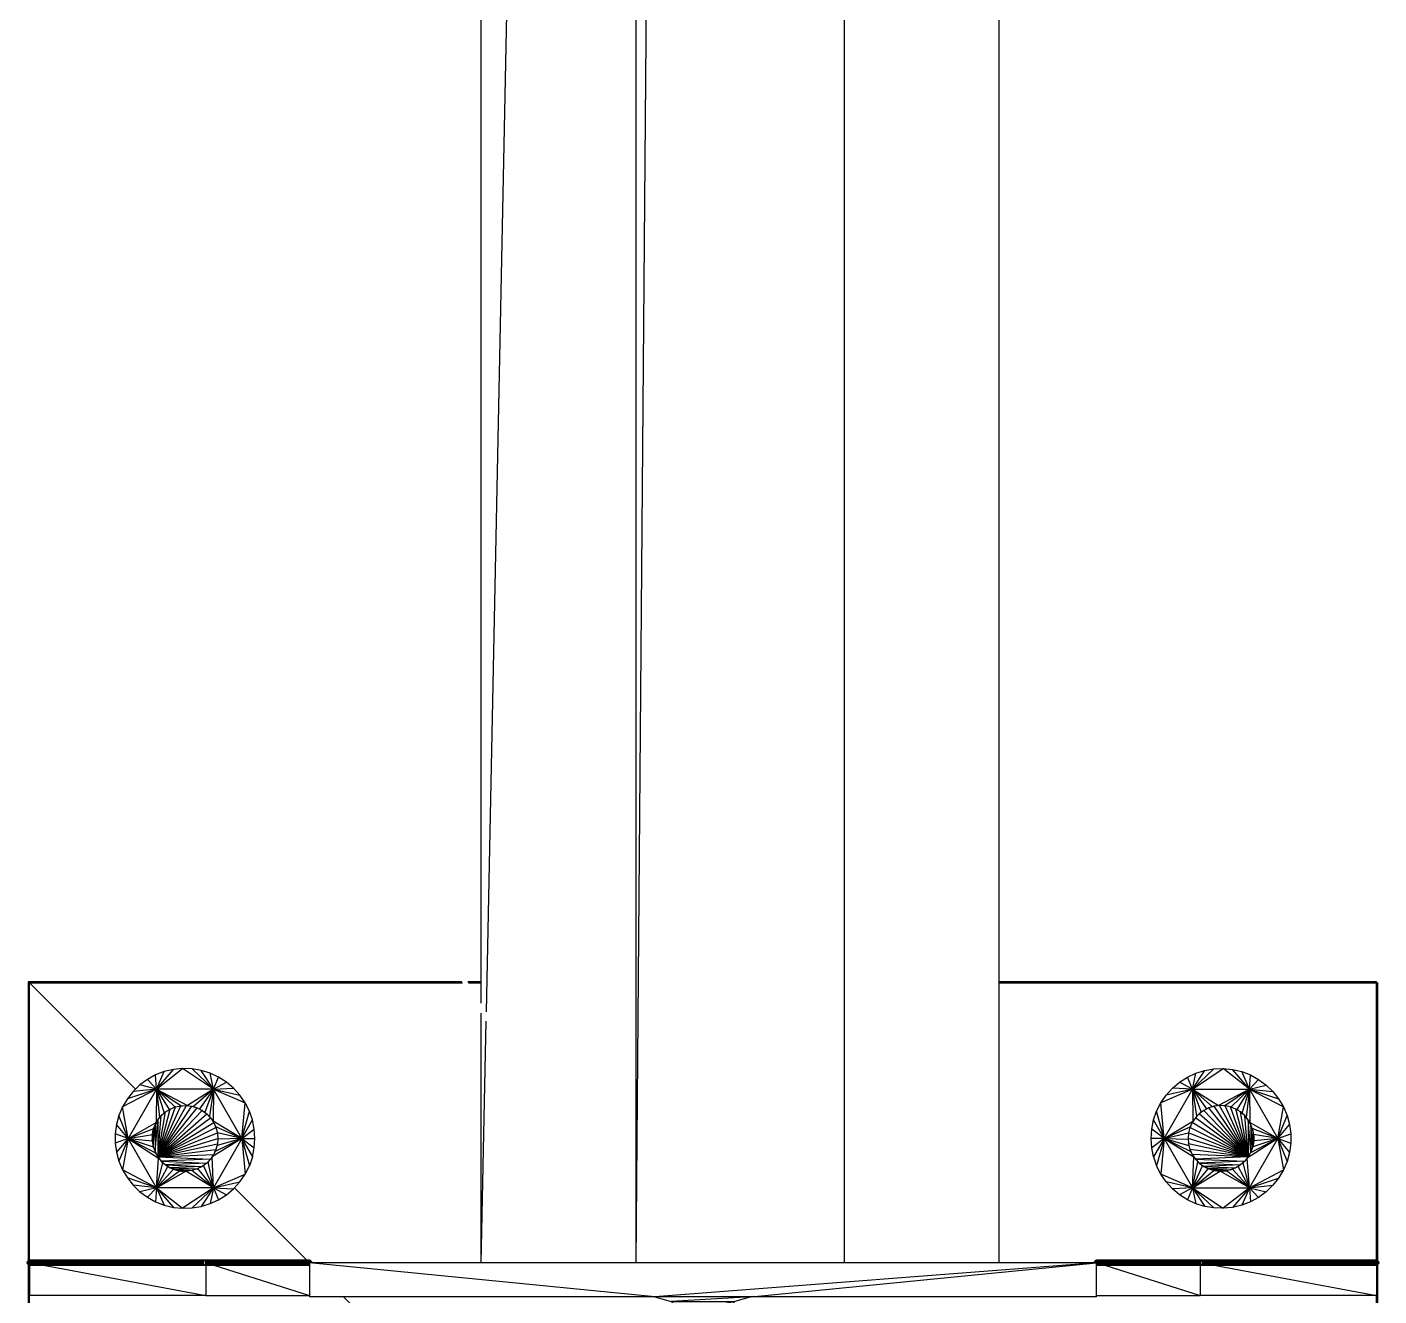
# Model space of a CAD drawing. Header units: millimetres. Extents: x -107267 to 109426, y -98906 to 83910.
# Drawn here: x 55227.5 to 55488.5, y -12515.2 to -12270.2 of the extents above; entities that cross this region are included whole.
import ezdxf

# ---------------------------------------------------------------- set-up
doc = ezdxf.new("R2010")
doc.units = ezdxf.units.MM
doc.layers.add('Top (Plan) View-000-CHÃO', color=254, linetype='Continuous')

# ---------------------------------------------------------------- blocks, each defined once
blk = doc.blocks.new('*U43')
at = {"layer": 'Top (Plan) View-000-CHÃO', "color": 0, "linetype": 'ByBlock', "lineweight": -2}
for p, q in [((154350.45, 153541.2), (154350.45, 148693.2)), ((154390.67, 153541.2), (154350.45, 148693.2)), ((154390.67, 153541.2), (154390.67, 148693.2)), ((154390.67, 148693.2), (154350.45, 148693.2))]:
    blk.add_line(p, q, dxfattribs=at)
blk = doc.blocks.new('*U74')
at = {"layer": 'Top (Plan) View-000-CHÃO', "color": 0, "linetype": 'ByBlock', "lineweight": -2}
for p, q in [((154256.17, 148728.58), (154254.72, 148727.51)), ((154257.75, 148729.44), (154256.17, 148728.58)), ((154257.94, 148726.72), (154256.17, 148728.58)), ((154259.44, 148730.09), (154257.75, 148729.44)), ((154257.94, 148726.72), (154257.75, 148729.44)), ((154257.94, 148726.72), (154262.98, 148730.69)), ((154257.94, 148726.72), (154261.19, 148730.51)), ((154257.94, 148726.72), (154259.44, 148730.09)), ((154261.19, 148730.51), (154259.44, 148730.09)), ((154262.98, 148730.69), (154261.19, 148730.51)), ((154264.79, 148730.63), (154262.98, 148730.69)), ((154268.93, 148726.72), (154262.98, 148730.69)), ((154266.56, 148730.33), (154264.79, 148730.63)), ((154268.93, 148726.72), (154264.79, 148730.63)), ((154268.29, 148729.79), (154266.56, 148730.33)), ((154268.93, 148726.72), (154266.56, 148730.33)), ((154269.92, 148729.04), (154268.29, 148729.79)), ((154268.93, 148726.72), (154268.29, 148729.79)), ((154268.93, 148726.72), (154269.92, 148729.04)), ((154271.44, 148728.06), (154269.92, 148729.04)), ((154257.94, 148726.72), (154251.39, 148723.29)), ((154257.94, 148726.72), (154252.31, 148724.84)), ((154253.42, 148726.25), (154252.31, 148724.84)), ((154257.94, 148726.72), (154252.44, 148717.2)), ((154254.72, 148727.51), (154253.42, 148726.25)), ((154257.94, 148726.72), (154253.42, 148726.25)), ((154257.94, 148726.72), (154254.72, 148727.51)), ((154257.94, 148726.72), (154257.86, 148720.24)), ((154268.93, 148726.72), (154257.94, 148726.72)), ((154257.94, 148726.72), (154263.89, 148723.53)), ((154257.94, 148726.72), (154262.69, 148723.5)), ((154257.94, 148726.72), (154261.51, 148723.25)), ((154257.94, 148726.72), (154260.4, 148722.77)), ((154257.94, 148726.72), (154259.4, 148722.1)), ((154257.94, 148726.72), (154258.54, 148721.24)), ((154268.93, 148726.72), (154263.89, 148723.53)), ((154268.93, 148726.72), (154265.08, 148723.33)), ((154268.93, 148726.72), (154266.21, 148722.91)), ((154268.93, 148726.72), (154267.24, 148722.28)), ((154268.93, 148726.72), (154268.14, 148721.47)), ((154268.93, 148726.72), (154268.86, 148720.5)), ((154268.93, 148726.72), (154271.44, 148728.06)), ((154268.93, 148726.72), (154272.82, 148726.9)), ((154274.43, 148717.2), (154268.93, 148726.72)), ((154268.93, 148726.72), (154274.03, 148725.56)), ((154268.93, 148726.72), (154275.05, 148724.08)), ((154272.82, 148726.9), (154271.44, 148728.06)), ((154274.03, 148725.56), (154272.82, 148726.9)), ((154251.39, 148723.29), (154250.68, 148721.62)), ((154252.31, 148724.84), (154251.39, 148723.29)), ((154252.44, 148717.2), (154251.39, 148723.29)), ((154261.31, 148723.16), (154261.51, 148723.25)), ((154261.51, 148723.25), (154261.53, 148723.25)), ((154262.67, 148723.5), (154262.69, 148723.5)), ((154262.69, 148723.5), (154262.86, 148723.51)), ((154263.81, 148723.53), (154263.89, 148723.53)), ((154263.89, 148723.53), (154264.19, 148723.48)), ((154264.95, 148723.35), (154265.08, 148723.33)), ((154265.08, 148723.33), (154265.36, 148723.23)), ((154275.05, 148724.08), (154274.03, 148725.56)), ((154274.43, 148717.2), (154275.05, 148724.08)), ((154275.86, 148722.47), (154275.05, 148724.08)), ((154250.68, 148721.62), (154250.21, 148719.89)), ((154252.44, 148717.2), (154250.68, 148721.62)), ((154257.86, 148720.24), (154258, 148720.45)), ((154258.4, 148721.03), (154258.54, 148721.24)), ((154258.54, 148721.24), (154258.68, 148721.38)), ((154259.19, 148721.89), (154259.4, 148722.1)), ((154259.4, 148722.1), (154259.52, 148722.18)), ((154260.14, 148722.6), (154260.4, 148722.77)), ((154260.4, 148722.77), (154260.48, 148722.81)), ((154266.03, 148722.97), (154266.21, 148722.91)), ((154266.21, 148722.91), (154266.44, 148722.77)), ((154267.04, 148722.4), (154267.24, 148722.28)), ((154267.24, 148722.28), (154267.4, 148722.13)), ((154267.93, 148721.66), (154268.14, 148721.47)), ((154268.14, 148721.47), (154268.23, 148721.34)), ((154268.68, 148720.74), (154268.86, 148720.5)), ((154268.86, 148720.5), (154268.9, 148720.41)), ((154274.43, 148717.2), (154268.86, 148720.5)), ((154274.43, 148717.2), (154275.86, 148722.47)), ((154274.43, 148717.2), (154276.46, 148720.76)), ((154276.46, 148720.76), (154275.86, 148722.47)), ((154276.81, 148719), (154276.46, 148720.76)), ((154250.21, 148719.89), (154249.97, 148718.1)), ((154249.97, 148718.1), (154249.97, 148716.29)), ((154252.44, 148717.2), (154249.97, 148718.1)), ((154252.44, 148717.2), (154250.21, 148719.89)), ((154252.44, 148717.2), (154257.86, 148720.24)), ((154252.44, 148717.2), (154257.39, 148719.13)), ((154252.44, 148717.2), (154257.13, 148717.95)), ((154257.13, 148717.95), (154257.2, 148718.25)), ((154257.13, 148717.86), (154257.13, 148717.95)), ((154257.36, 148718.99), (154257.39, 148719.13)), ((154257.39, 148719.13), (154257.5, 148719.4)), ((154257.78, 148720.05), (154257.86, 148720.24)), ((154269.27, 148719.64), (154269.39, 148719.41)), ((154269.39, 148719.41), (154269.4, 148719.37)), ((154274.43, 148717.2), (154269.39, 148719.41)), ((154269.7, 148718.25), (154269.7, 148718.25)), ((154269.7, 148718.25), (154269.7, 148718.19)), ((154274.43, 148717.2), (154269.7, 148718.25)), ((154274.43, 148717.2), (154276.81, 148719)), ((154276.94, 148717.2), (154276.81, 148719)), ((154252.44, 148717.2), (154249.97, 148716.29)), ((154249.97, 148716.29), (154250.21, 148714.51)), ((154252.44, 148717.2), (154250.21, 148714.51)), ((154252.44, 148717.2), (154250.68, 148712.77)), ((154252.44, 148717.2), (154251.39, 148711.11)), ((154252.44, 148717.2), (154257.1, 148716.75)), ((154252.44, 148717.2), (154257.3, 148715.56)), ((154252.44, 148717.2), (154257.72, 148714.43)), ((154252.44, 148717.2), (154258.35, 148713.39)), ((154257.94, 148707.67), (154252.44, 148717.2)), ((154257.1, 148716.75), (154257.11, 148716.98)), ((154257.11, 148716.71), (154257.1, 148716.75)), ((154257.3, 148715.56), (154257.3, 148715.57)), ((154257.35, 148715.44), (154257.3, 148715.56)), ((154274.43, 148717.2), (154268.69, 148713.63)), ((154274.43, 148717.2), (154268.93, 148707.67)), ((154274.43, 148717.2), (154269.27, 148714.69)), ((154269.64, 148715.84), (154269.55, 148715.56)), ((154274.43, 148717.2), (154269.64, 148715.84)), ((154269.65, 148715.97), (154269.64, 148715.84)), ((154269.78, 148717.04), (154269.75, 148716.75)), ((154274.43, 148717.2), (154269.78, 148717.04)), ((154269.78, 148717.11), (154269.78, 148717.04)), ((154274.43, 148717.2), (154276.46, 148713.63)), ((154274.43, 148717.2), (154275.86, 148711.93)), ((154274.43, 148717.2), (154275.05, 148710.32)), ((154274.43, 148717.2), (154276.94, 148717.2)), ((154274.43, 148717.2), (154276.81, 148715.4)), ((154276.46, 148713.63), (154276.81, 148715.4)), ((154276.81, 148715.4), (154276.94, 148717.2)), ((154250.21, 148714.51), (154250.68, 148712.77)), ((154250.68, 148712.77), (154251.39, 148711.11)), ((154257.72, 148714.43), (154257.7, 148714.49)), ((154257.88, 148714.17), (154257.72, 148714.43)), ((154257.94, 148707.67), (154258.35, 148713.39)), ((154258.35, 148713.39), (154258.28, 148713.51)), ((154258.55, 148713.17), (154258.35, 148713.39)), ((154259.16, 148712.5), (154259.04, 148712.64)), ((154267.92, 148712.7), (154267.79, 148712.59)), ((154268.1, 148712.92), (154267.92, 148712.7)), ((154268.93, 148707.67), (154267.92, 148712.7)), ((154268.69, 148713.63), (154268.55, 148713.46)), ((154268.69, 148713.63), (154268.8, 148713.84)), ((154268.93, 148707.67), (154268.69, 148713.63)), ((154269.14, 148714.46), (154269.27, 148714.69)), ((154269.33, 148714.86), (154269.27, 148714.69)), ((154276.46, 148713.63), (154275.86, 148711.93)), ((154251.39, 148711.11), (154252.31, 148709.56)), ((154257.94, 148707.67), (154251.39, 148711.11)), ((154257.94, 148707.67), (154259.16, 148712.5)), ((154257.94, 148707.67), (154260.13, 148711.78)), ((154257.94, 148707.67), (154261.21, 148711.25)), ((154257.94, 148707.67), (154262.38, 148710.94)), ((154257.94, 148707.67), (154263.58, 148710.85)), ((154259.37, 148712.34), (154259.16, 148712.5)), ((154260.13, 148711.78), (154259.94, 148711.92)), ((154260.32, 148711.68), (154260.13, 148711.78)), ((154261.21, 148711.25), (154260.96, 148711.37)), ((154261.37, 148711.21), (154261.21, 148711.25)), ((154262.38, 148710.94), (154262.09, 148711.01)), ((154262.49, 148710.93), (154262.38, 148710.94)), ((154263.58, 148710.85), (154263.31, 148710.87)), ((154263.63, 148710.85), (154263.58, 148710.85)), ((154268.93, 148707.67), (154263.58, 148710.85)), ((154264.78, 148710.99), (154264.78, 148710.99)), ((154264.79, 148710.99), (154264.78, 148710.99)), ((154268.93, 148707.67), (154264.78, 148710.99)), ((154265.93, 148711.36), (154265.88, 148711.34)), ((154266.18, 148711.49), (154265.93, 148711.36)), ((154268.93, 148707.67), (154265.93, 148711.36)), ((154266.99, 148711.94), (154266.89, 148711.88)), ((154267.22, 148712.13), (154266.99, 148711.94)), ((154268.93, 148707.67), (154266.99, 148711.94)), ((154268.93, 148707.67), (154275.05, 148710.32)), ((154274.03, 148708.83), (154275.05, 148710.32)), ((154275.05, 148710.32), (154275.86, 148711.93)), ((154252.31, 148709.56), (154253.42, 148708.14)), ((154257.94, 148707.67), (154252.31, 148709.56)), ((154253.42, 148708.14), (154254.72, 148706.89)), ((154257.94, 148707.67), (154253.42, 148708.14)), ((154257.94, 148707.67), (154254.72, 148706.89)), ((154257.94, 148707.67), (154256.17, 148705.82)), ((154257.94, 148707.67), (154257.75, 148704.95)), ((154268.93, 148707.67), (154257.94, 148707.67)), ((154257.94, 148707.67), (154262.98, 148703.7)), ((154257.94, 148707.67), (154261.19, 148703.88)), ((154257.94, 148707.67), (154259.44, 148704.3)), ((154268.93, 148707.67), (154262.98, 148703.7)), ((154268.93, 148707.67), (154264.79, 148703.76)), ((154268.93, 148707.67), (154266.56, 148704.06)), ((154268.93, 148707.67), (154268.29, 148704.6)), ((154268.93, 148707.67), (154274.03, 148708.83)), ((154268.93, 148707.67), (154272.82, 148707.49)), ((154268.93, 148707.67), (154271.44, 148706.33)), ((154268.93, 148707.67), (154269.92, 148705.36)), ((154271.44, 148706.33), (154272.82, 148707.49)), ((154272.82, 148707.49), (154274.03, 148708.83)), ((154254.72, 148706.89), (154256.17, 148705.82)), ((154256.17, 148705.82), (154257.75, 148704.95)), ((154257.75, 148704.95), (154259.44, 148704.3)), ((154268.29, 148704.6), (154269.92, 148705.36)), ((154269.92, 148705.36), (154271.44, 148706.33)), ((154259.44, 148704.3), (154261.19, 148703.88)), ((154261.19, 148703.88), (154262.98, 148703.7)), ((154262.98, 148703.7), (154264.79, 148703.76)), ((154264.79, 148703.76), (154266.56, 148704.06)), ((154266.56, 148704.06), (154268.29, 148704.6))]:
    blk.add_line(p, q, dxfattribs=at)
blk = doc.blocks.new('*U75')
at = {"layer": 'Top (Plan) View-000-CHÃO', "color": 0, "linetype": 'ByBlock', "lineweight": -2}
for p, q in [((154258.17, 148713.64), (154263.7, 148723.54)), ((154258.17, 148713.64), (154262.63, 148723.5)), ((154258.17, 148713.64), (154264.77, 148723.4)), ((154258.17, 148713.64), (154261.58, 148723.27)), ((154258.17, 148713.64), (154265.8, 148723.09)), ((154260.58, 148722.87), (154261.58, 148723.27)), ((154261.53, 148723.25), (154261.52, 148723.25)), ((154261.58, 148723.27), (154261.55, 148723.26)), ((154261.58, 148723.27), (154262.63, 148723.5)), ((154261.58, 148723.27), (154261.6, 148723.28)), ((154262.63, 148723.5), (154262.6, 148723.49)), ((154262.63, 148723.5), (154263.7, 148723.54)), ((154262.63, 148723.5), (154262.66, 148723.5)), ((154262.67, 148723.5), (154262.69, 148723.5)), ((154263.7, 148723.54), (154263.68, 148723.54)), ((154263.7, 148723.54), (154263.73, 148723.54)), ((154263.7, 148723.54), (154264.77, 148723.4)), ((154264.77, 148723.4), (154264.75, 148723.41)), ((154264.77, 148723.4), (154264.8, 148723.4)), ((154264.77, 148723.4), (154265.8, 148723.09)), ((154265.8, 148723.09), (154265.78, 148723.1)), ((154265.8, 148723.09), (154265.83, 148723.08)), ((154265.8, 148723.09), (154266.76, 148722.6)), ((154257.65, 148719.81), (154258.17, 148720.75)), ((154257.65, 148714.58), (154258.17, 148720.75)), ((154258.17, 148720.75), (154258.16, 148720.73)), ((154258.17, 148713.64), (154260.58, 148722.87)), ((154258.17, 148713.64), (154266.76, 148722.6)), ((154258.17, 148713.64), (154259.66, 148722.3)), ((154258.17, 148713.64), (154267.63, 148721.96)), ((154258.17, 148720.75), (154258.85, 148721.59)), ((154258.17, 148713.64), (154258.85, 148721.59)), ((154258.17, 148713.64), (154268.38, 148721.19)), ((154258.17, 148720.75), (154258.19, 148720.78)), ((154258.17, 148720.75), (154258.17, 148713.64)), ((154258.85, 148721.59), (154258.83, 148721.57)), ((154258.85, 148721.59), (154259.66, 148722.3)), ((154258.85, 148721.59), (154258.87, 148721.61)), ((154259.66, 148722.3), (154259.64, 148722.28)), ((154259.66, 148722.3), (154260.58, 148722.87)), ((154259.66, 148722.3), (154259.68, 148722.32)), ((154260.58, 148722.87), (154260.55, 148722.85)), ((154260.58, 148722.87), (154260.6, 148722.88)), ((154266.76, 148722.6), (154266.74, 148722.62)), ((154266.79, 148722.59), (154266.76, 148722.6)), ((154266.76, 148722.6), (154267.63, 148721.96)), ((154267.61, 148721.98), (154267.63, 148721.96)), ((154267.65, 148721.94), (154267.63, 148721.96)), ((154267.63, 148721.96), (154268.38, 148721.19)), ((154268.36, 148721.21), (154268.38, 148721.19)), ((154268.39, 148721.16), (154268.38, 148721.19)), ((154268.38, 148721.19), (154268.98, 148720.29)), ((154257.11, 148717.74), (154257.29, 148718.8)), ((154257.29, 148718.8), (154257.11, 148716.66)), ((154257.29, 148718.8), (154257.28, 148718.77)), ((154257.29, 148718.8), (154257.65, 148719.81)), ((154257.29, 148715.6), (154257.65, 148719.81)), ((154257.29, 148718.8), (154257.3, 148718.82)), ((154257.29, 148718.8), (154257.29, 148715.6)), ((154257.65, 148719.81), (154257.64, 148719.79)), ((154257.65, 148719.81), (154257.66, 148719.84)), ((154257.65, 148719.81), (154257.65, 148714.58)), ((154258.17, 148713.64), (154268.98, 148720.29)), ((154258.17, 148713.64), (154269.42, 148719.31)), ((154258.17, 148713.64), (154269.69, 148718.27)), ((154268.96, 148720.32), (154268.98, 148720.29)), ((154268.99, 148720.27), (154268.98, 148720.29)), ((154268.98, 148720.29), (154269.42, 148719.31)), ((154269.41, 148719.34), (154269.42, 148719.31)), ((154269.43, 148719.28), (154269.42, 148719.31)), ((154269.42, 148719.31), (154269.69, 148718.27)), ((154269.69, 148718.3), (154269.69, 148718.27)), ((154269.7, 148718.23), (154269.69, 148718.27)), ((154269.69, 148718.27), (154269.79, 148717.2)), ((154257.11, 148717.74), (154257.11, 148717.76)), ((154257.11, 148717.74), (154257.11, 148716.66)), ((154257.11, 148717.74), (154257.11, 148717.71)), ((154257.11, 148716.66), (154257.11, 148716.69)), ((154257.11, 148716.66), (154257.29, 148715.6)), ((154257.11, 148716.66), (154257.11, 148716.63)), ((154257.29, 148715.6), (154257.28, 148715.62)), ((154257.29, 148715.6), (154257.65, 148714.58)), ((154257.29, 148715.6), (154257.3, 148715.57)), ((154257.3, 148715.57), (154257.31, 148715.54)), ((154258.17, 148713.64), (154269.79, 148717.2)), ((154258.17, 148713.64), (154269.69, 148716.12)), ((154269.69, 148716.12), (154269.42, 148715.08)), ((154269.79, 148717.2), (154269.69, 148716.12)), ((154269.7, 148716.15), (154269.69, 148716.12)), ((154269.69, 148716.1), (154269.69, 148716.12)), ((154269.78, 148717.23), (154269.79, 148717.2)), ((154269.78, 148717.17), (154269.79, 148717.2)), ((154257.65, 148714.58), (154257.64, 148714.61)), ((154257.65, 148714.58), (154258.17, 148713.64)), ((154257.65, 148714.58), (154257.66, 148714.56)), ((154258.17, 148713.64), (154258.16, 148713.66)), ((154258.17, 148713.64), (154269.42, 148715.08)), ((154258.17, 148713.64), (154268.98, 148714.1)), ((154258.17, 148713.64), (154258.85, 148712.8)), ((154258.17, 148713.64), (154258.19, 148713.62)), ((154258.17, 148713.64), (154268.38, 148713.21)), ((154258.85, 148712.8), (154258.83, 148712.82)), ((154268.38, 148713.21), (154258.85, 148712.8)), ((154258.85, 148712.8), (154259.66, 148712.09)), ((154258.85, 148712.8), (154258.87, 148712.78)), ((154258.85, 148712.8), (154267.63, 148712.43)), ((154268.38, 148713.21), (154267.63, 148712.43)), ((154268.38, 148713.21), (154268.36, 148713.19)), ((154268.98, 148714.1), (154268.38, 148713.21)), ((154268.39, 148713.23), (154268.38, 148713.21)), ((154268.96, 148714.08), (154268.98, 148714.1)), ((154269.42, 148715.08), (154268.98, 148714.1)), ((154268.99, 148714.13), (154268.98, 148714.1)), ((154269.41, 148715.05), (154269.42, 148715.08)), ((154269.43, 148715.11), (154269.42, 148715.08)), ((154259.66, 148712.09), (154259.64, 148712.11)), ((154267.63, 148712.43), (154259.66, 148712.09)), ((154259.66, 148712.09), (154260.58, 148711.53)), ((154259.66, 148712.09), (154259.68, 148712.08)), ((154259.66, 148712.09), (154266.76, 148711.79)), ((154260.58, 148711.53), (154260.55, 148711.54)), ((154266.76, 148711.79), (154260.58, 148711.53)), ((154260.58, 148711.53), (154261.58, 148711.12)), ((154260.58, 148711.53), (154260.6, 148711.51)), ((154260.58, 148711.53), (154265.8, 148711.3)), ((154261.58, 148711.12), (154261.55, 148711.13)), ((154265.8, 148711.3), (154261.58, 148711.12)), ((154261.58, 148711.12), (154262.63, 148710.9)), ((154261.58, 148711.12), (154261.6, 148711.12)), ((154261.58, 148711.12), (154264.77, 148710.99)), ((154262.63, 148710.9), (154262.6, 148710.9)), ((154264.77, 148710.99), (154262.63, 148710.9)), ((154262.63, 148710.9), (154263.7, 148710.85)), ((154262.63, 148710.9), (154262.66, 148710.9)), ((154263.7, 148710.85), (154263.68, 148710.85)), ((154264.77, 148710.99), (154263.7, 148710.85)), ((154263.7, 148710.85), (154263.73, 148710.85)), ((154264.77, 148710.99), (154264.75, 148710.98)), ((154265.8, 148711.3), (154264.77, 148710.99)), ((154264.77, 148710.99), (154264.8, 148711)), ((154265.8, 148711.3), (154265.78, 148711.29)), ((154266.76, 148711.79), (154265.8, 148711.3)), ((154265.8, 148711.3), (154265.83, 148711.32)), ((154266.76, 148711.79), (154266.74, 148711.78)), ((154267.63, 148712.43), (154266.76, 148711.79)), ((154266.76, 148711.79), (154266.79, 148711.81)), ((154267.63, 148712.43), (154267.61, 148712.41)), ((154267.63, 148712.43), (154267.65, 148712.45))]:
    blk.add_line(p, q, dxfattribs=at)
blk = doc.blocks.new('*U80')
at = {"layer": 'Top (Plan) View-000-CHÃO', "color": 0, "linetype": 'ByBlock', "lineweight": -2}
for p, q in [((154455.43, 148728.06), (154456.95, 148729.03)), ((154456.95, 148729.03), (154458.58, 148729.79)), ((154457.94, 148726.72), (154456.95, 148729.03)), ((154457.94, 148726.72), (154463.89, 148730.68)), ((154457.94, 148726.72), (154462.08, 148730.62)), ((154457.94, 148726.72), (154460.31, 148730.32)), ((154457.94, 148726.72), (154458.58, 148729.79)), ((154458.58, 148729.79), (154460.31, 148730.32)), ((154460.31, 148730.32), (154462.08, 148730.62)), ((154462.08, 148730.62), (154463.89, 148730.68)), ((154463.89, 148730.68), (154465.68, 148730.5)), ((154468.93, 148726.72), (154463.89, 148730.68)), ((154465.68, 148730.5), (154467.44, 148730.09)), ((154468.93, 148726.72), (154465.68, 148730.5)), ((154467.44, 148730.09), (154469.12, 148729.44)), ((154468.93, 148726.72), (154467.44, 148730.09)), ((154468.93, 148726.72), (154469.12, 148729.44)), ((154468.93, 148726.72), (154470.7, 148728.57)), ((154469.12, 148729.44), (154470.7, 148728.57)), ((154470.7, 148728.57), (154472.15, 148727.5)), ((154457.94, 148726.72), (154451.82, 148724.07)), ((154452.44, 148717.19), (154457.94, 148726.72)), ((154452.84, 148725.56), (154454.05, 148726.9)), ((154457.94, 148726.72), (154452.84, 148725.56)), ((154454.05, 148726.9), (154455.43, 148728.06)), ((154457.94, 148726.72), (154454.05, 148726.9)), ((154457.94, 148726.72), (154455.43, 148728.06)), ((154457.94, 148726.72), (154458.01, 148720.49)), ((154457.94, 148726.72), (154458.73, 148721.46)), ((154457.94, 148726.72), (154459.63, 148722.27)), ((154457.94, 148726.72), (154460.66, 148722.9)), ((154457.94, 148726.72), (154461.79, 148723.32)), ((154457.94, 148726.72), (154462.98, 148723.52)), ((154457.94, 148726.72), (154468.93, 148726.72)), ((154457.94, 148726.72), (154457.94, 148726.72)), ((154458.35, 148726.72), (154458.35, 148726.72)), ((154459.51, 148726.72), (154459.51, 148726.72)), ((154460.11, 148726.72), (154460.11, 148726.72)), ((154461.07, 148726.72), (154461.07, 148726.72)), ((154462.58, 148726.72), (154462.58, 148726.72)), ((154468.93, 148726.72), (154462.98, 148723.52)), ((154463.38, 148726.72), (154463.38, 148726.72)), ((154468.93, 148726.72), (154464.19, 148723.5)), ((154464.87, 148726.72), (154464.87, 148726.72)), ((154468.93, 148726.72), (154465.37, 148723.24)), ((154466.42, 148726.72), (154466.42, 148726.72)), ((154468.93, 148726.72), (154466.48, 148722.77)), ((154467.47, 148726.72), (154467.47, 148726.72)), ((154468.93, 148726.72), (154467.48, 148722.09)), ((154468.04, 148726.72), (154468.04, 148726.72)), ((154468.93, 148726.72), (154468.33, 148721.24)), ((154468.93, 148726.72), (154472.15, 148727.5)), ((154468.93, 148726.72), (154469.01, 148720.24)), ((154468.93, 148726.72), (154474.43, 148717.19)), ((154468.93, 148726.72), (154475.48, 148723.28)), ((154468.93, 148726.72), (154474.57, 148724.83)), ((154468.93, 148726.72), (154473.45, 148726.25)), ((154472.15, 148727.5), (154473.45, 148726.25)), ((154473.45, 148726.25), (154474.57, 148724.83)), ((154451.01, 148722.46), (154451.82, 148724.07)), ((154451.82, 148724.07), (154452.84, 148725.56)), ((154452.44, 148717.19), (154451.82, 148724.07)), ((154461.79, 148723.32), (154461.51, 148723.22)), ((154461.92, 148723.35), (154461.79, 148723.32)), ((154462.98, 148723.52), (154462.68, 148723.47)), ((154463.06, 148723.52), (154462.98, 148723.52)), ((154464.19, 148723.5), (154464.01, 148723.5)), ((154464.2, 148723.49), (154464.19, 148723.5)), ((154465.37, 148723.24), (154465.34, 148723.25)), ((154465.56, 148723.16), (154465.37, 148723.24)), ((154474.43, 148717.19), (154475.48, 148723.28)), ((154474.57, 148724.83), (154475.48, 148723.28)), ((154475.48, 148723.28), (154476.19, 148721.62)), ((154450.06, 148718.99), (154450.42, 148720.76)), ((154450.42, 148720.76), (154451.01, 148722.46)), ((154452.44, 148717.19), (154450.42, 148720.76)), ((154452.44, 148717.19), (154451.01, 148722.46)), ((154452.44, 148717.19), (154458.01, 148720.49)), ((154458.01, 148720.49), (154457.97, 148720.4)), ((154458.19, 148720.74), (154458.01, 148720.49)), ((154458.73, 148721.46), (154458.64, 148721.33)), ((154458.94, 148721.65), (154458.73, 148721.46)), ((154459.63, 148722.27), (154459.47, 148722.13)), ((154459.83, 148722.4), (154459.63, 148722.27)), ((154460.66, 148722.9), (154460.44, 148722.77)), ((154460.84, 148722.97), (154460.66, 148722.9)), ((154466.48, 148722.77), (154466.4, 148722.8)), ((154466.73, 148722.6), (154466.48, 148722.77)), ((154467.48, 148722.09), (154467.36, 148722.17)), ((154467.68, 148721.88), (154467.48, 148722.09)), ((154468.33, 148721.24), (154468.19, 148721.38)), ((154468.47, 148721.03), (154468.33, 148721.24)), ((154469.01, 148720.24), (154468.87, 148720.44)), ((154474.43, 148717.19), (154476.19, 148721.62)), ((154476.19, 148721.62), (154476.66, 148719.88)), ((154449.94, 148717.19), (154450.06, 148718.99)), ((154452.44, 148717.19), (154450.06, 148718.99)), ((154452.44, 148717.19), (154457.48, 148719.41)), ((154452.44, 148717.19), (154457.17, 148718.24)), ((154457.17, 148718.25), (154457.17, 148718.24)), ((154457.17, 148718.24), (154457.17, 148718.19)), ((154457.48, 148719.41), (154457.47, 148719.37)), ((154457.6, 148719.64), (154457.48, 148719.41)), ((154469.09, 148720.05), (154469.01, 148720.24)), ((154474.43, 148717.19), (154469.01, 148720.24)), ((154469.48, 148719.13), (154469.37, 148719.39)), ((154469.52, 148718.98), (154469.48, 148719.13)), ((154474.43, 148717.19), (154469.48, 148719.13)), ((154469.74, 148717.95), (154469.68, 148718.25)), ((154469.74, 148717.85), (154469.74, 148717.95)), ((154474.43, 148717.19), (154469.74, 148717.95)), ((154474.43, 148717.19), (154476.66, 148719.88)), ((154474.43, 148717.19), (154476.91, 148718.09)), ((154476.66, 148719.88), (154476.91, 148718.09)), ((154476.91, 148718.09), (154476.91, 148716.29)), ((154450.06, 148715.39), (154449.94, 148717.19)), ((154452.44, 148717.19), (154449.94, 148717.19)), ((154452.44, 148717.19), (154450.06, 148715.39)), ((154450.42, 148713.62), (154450.06, 148715.39)), ((154452.44, 148717.19), (154450.42, 148713.62)), ((154452.44, 148717.19), (154451.01, 148711.92)), ((154452.44, 148717.19), (154451.82, 148710.31)), ((154452.44, 148717.19), (154457.6, 148714.69)), ((154452.44, 148717.19), (154458.18, 148713.63)), ((154452.44, 148717.19), (154457.23, 148715.84)), ((154452.44, 148717.19), (154457.09, 148717.04)), ((154452.44, 148717.19), (154457.94, 148707.67)), ((154452.44, 148717.19), (154452.44, 148717.19)), ((154457.09, 148717.1), (154457.09, 148717.04)), ((154457.09, 148717.04), (154457.12, 148716.75)), ((154457.22, 148715.96), (154457.23, 148715.84)), ((154457.23, 148715.84), (154457.32, 148715.55)), ((154474.43, 148717.19), (154468.52, 148713.39)), ((154468.93, 148707.67), (154474.43, 148717.19)), ((154474.43, 148717.19), (154469.15, 148714.42)), ((154469.53, 148715.43), (154469.57, 148715.55)), ((154474.43, 148717.19), (154469.57, 148715.55)), ((154469.57, 148715.55), (154469.57, 148715.56)), ((154469.77, 148716.74), (154469.76, 148716.98)), ((154469.76, 148716.71), (154469.77, 148716.74)), ((154474.43, 148717.19), (154469.77, 148716.74)), ((154474.43, 148717.19), (154475.48, 148711.1)), ((154474.43, 148717.19), (154476.19, 148712.76)), ((154474.43, 148717.19), (154476.66, 148714.5)), ((154474.43, 148717.19), (154476.91, 148716.29)), ((154476.91, 148716.29), (154476.66, 148714.5)), ((154450.42, 148713.62), (154451.01, 148711.92)), ((154457.54, 148714.86), (154457.6, 148714.69)), ((154457.73, 148714.45), (154457.6, 148714.69)), ((154457.94, 148707.67), (154458.18, 148713.63)), ((154457.94, 148707.67), (154458.95, 148712.7)), ((154458.18, 148713.63), (154458.07, 148713.83)), ((154458.18, 148713.63), (154458.32, 148713.46)), ((154458.77, 148712.91), (154458.95, 148712.7)), ((154458.95, 148712.7), (154459.08, 148712.59)), ((154458.95, 148712.7), (154458.95, 148712.7)), ((154467.71, 148712.49), (154467.83, 148712.63)), ((154468.32, 148713.17), (154468.52, 148713.39)), ((154468.52, 148713.39), (154468.59, 148713.5)), ((154468.93, 148707.67), (154468.52, 148713.39)), ((154468.99, 148714.17), (154469.15, 148714.42)), ((154469.15, 148714.42), (154469.17, 148714.49)), ((154476.19, 148712.76), (154475.48, 148711.1)), ((154476.66, 148714.5), (154476.19, 148712.76)), ((154451.82, 148710.31), (154451.01, 148711.92)), ((154452.84, 148708.82), (154451.82, 148710.31)), ((154457.94, 148707.67), (154451.82, 148710.31)), ((154457.94, 148707.67), (154459.88, 148711.93)), ((154457.94, 148707.67), (154460.94, 148711.35)), ((154457.94, 148707.67), (154462.09, 148710.99)), ((154457.94, 148707.67), (154463.29, 148710.84)), ((154459.65, 148712.12), (154459.88, 148711.93)), ((154459.88, 148711.93), (154459.98, 148711.87)), ((154459.88, 148711.93), (154459.98, 148711.88)), ((154459.97, 148711.88), (154459.88, 148711.93)), ((154460.69, 148711.49), (154460.94, 148711.35)), ((154460.72, 148711.47), (154460.94, 148711.35)), ((154460.94, 148711.35), (154460.73, 148711.47)), ((154460.94, 148711.35), (154460.99, 148711.34)), ((154460.94, 148711.35), (154460.99, 148711.34)), ((154460.99, 148711.34), (154460.94, 148711.35)), ((154460.94, 148711.35), (154460.94, 148711.35)), ((154462.08, 148710.99), (154462.09, 148710.99)), ((154462.08, 148710.99), (154462.09, 148710.99)), ((154462.09, 148710.99), (154462.08, 148710.99)), ((154462.09, 148710.99), (154462.09, 148710.99)), ((154462.09, 148710.99), (154462.09, 148710.99)), ((154462.09, 148710.99), (154462.09, 148710.99)), ((154462.09, 148710.99), (154462.09, 148710.99)), ((154463.24, 148710.85), (154463.29, 148710.84)), ((154463.25, 148710.85), (154463.29, 148710.84)), ((154463.29, 148710.84), (154463.25, 148710.85)), ((154463.29, 148710.84), (154463.56, 148710.86)), ((154463.29, 148710.84), (154463.55, 148710.86)), ((154463.51, 148710.86), (154463.29, 148710.84)), ((154463.29, 148710.84), (154463.29, 148710.84)), ((154468.93, 148707.67), (154463.29, 148710.84)), ((154464.38, 148710.92), (154464.49, 148710.93)), ((154464.39, 148710.92), (154464.49, 148710.93)), ((154464.49, 148710.93), (154464.39, 148710.92)), ((154464.49, 148710.93), (154464.79, 148711.01)), ((154464.49, 148710.93), (154464.78, 148711.01)), ((154464.76, 148711), (154464.49, 148710.93)), ((154464.49, 148710.93), (154464.49, 148710.93)), ((154468.93, 148707.67), (154464.49, 148710.93)), ((154465.5, 148711.2), (154465.66, 148711.24)), ((154465.51, 148711.2), (154465.66, 148711.24)), ((154465.66, 148711.24), (154465.51, 148711.2)), ((154465.66, 148711.24), (154465.91, 148711.37)), ((154465.9, 148711.36), (154465.66, 148711.24)), ((154465.89, 148711.36), (154465.66, 148711.24)), ((154465.66, 148711.24), (154465.66, 148711.24)), ((154468.93, 148707.67), (154465.66, 148711.24)), ((154466.74, 148711.77), (154466.55, 148711.68)), ((154466.55, 148711.68), (154466.74, 148711.77)), ((154466.74, 148711.77), (154466.56, 148711.68)), ((154466.74, 148711.77), (154466.93, 148711.91)), ((154468.93, 148707.67), (154466.74, 148711.77)), ((154467.5, 148712.34), (154467.71, 148712.49)), ((154468.93, 148707.67), (154467.71, 148712.49)), ((154468.93, 148707.67), (154475.48, 148711.1)), ((154475.48, 148711.1), (154474.57, 148709.55)), ((154454.05, 148707.49), (154452.84, 148708.82)), ((154457.94, 148707.67), (154452.84, 148708.82)), ((154457.94, 148707.67), (154454.05, 148707.49)), ((154455.43, 148706.32), (154454.05, 148707.49)), ((154457.94, 148707.67), (154455.43, 148706.32)), ((154457.94, 148707.67), (154456.95, 148705.35)), ((154457.94, 148707.67), (154468.93, 148707.67)), ((154457.94, 148707.67), (154458.58, 148704.59)), ((154457.94, 148707.67), (154460.31, 148704.06)), ((154457.94, 148707.67), (154462.08, 148703.76)), ((154457.94, 148707.67), (154463.89, 148703.7)), ((154468.93, 148707.67), (154463.89, 148703.7)), ((154468.93, 148707.67), (154465.68, 148703.88)), ((154468.93, 148707.67), (154467.44, 148704.3)), ((154468.93, 148707.67), (154474.57, 148709.55)), ((154468.93, 148707.67), (154473.45, 148708.14)), ((154468.93, 148707.67), (154469.12, 148704.95)), ((154468.93, 148707.67), (154470.7, 148705.81)), ((154468.93, 148707.67), (154472.15, 148706.88)), ((154473.45, 148708.14), (154472.15, 148706.88)), ((154474.57, 148709.55), (154473.45, 148708.14)), ((154456.95, 148705.35), (154455.43, 148706.32)), ((154458.58, 148704.59), (154456.95, 148705.35)), ((154469.12, 148704.95), (154467.44, 148704.3)), ((154470.7, 148705.81), (154469.12, 148704.95)), ((154472.15, 148706.88), (154470.7, 148705.81)), ((154460.31, 148704.06), (154458.58, 148704.59)), ((154462.08, 148703.76), (154460.31, 148704.06)), ((154463.89, 148703.7), (154462.08, 148703.76)), ((154465.68, 148703.88), (154463.89, 148703.7)), ((154467.44, 148704.3), (154465.68, 148703.88))]:
    blk.add_line(p, q, dxfattribs=at)
blk = doc.blocks.new('*U81')
at = {"layer": 'Top (Plan) View-000-CHÃO', "color": 0, "linetype": 'ByBlock', "lineweight": -2}
for p, q in [((154461.07, 148723.08), (154460.11, 148722.6)), ((154461.07, 148723.08), (154461.04, 148723.07)), ((154462.1, 148723.4), (154461.07, 148723.08)), ((154461.07, 148723.08), (154461.09, 148723.09)), ((154468.7, 148713.64), (154461.07, 148723.08)), ((154462.1, 148723.4), (154462.07, 148723.39)), ((154463.17, 148723.54), (154462.1, 148723.4)), ((154462.1, 148723.4), (154462.13, 148723.4)), ((154468.7, 148713.64), (154462.1, 148723.4)), ((154463.17, 148723.54), (154463.14, 148723.53)), ((154464.24, 148723.49), (154463.17, 148723.54)), ((154463.17, 148723.54), (154463.19, 148723.54)), ((154468.7, 148713.64), (154463.17, 148723.54)), ((154464.2, 148723.49), (154464.18, 148723.49)), ((154464.24, 148723.49), (154464.21, 148723.49)), ((154465.29, 148723.26), (154464.24, 148723.49)), ((154464.24, 148723.49), (154464.27, 148723.48)), ((154468.7, 148713.64), (154464.24, 148723.49)), ((154465.29, 148723.26), (154465.27, 148723.27)), ((154466.29, 148722.86), (154465.29, 148723.26)), ((154465.29, 148723.26), (154465.32, 148723.25)), ((154468.7, 148713.64), (154465.29, 148723.26)), ((154465.34, 148723.25), (154465.35, 148723.24)), ((154458.49, 148721.18), (154457.89, 148720.29)), ((154458.48, 148721.16), (154458.49, 148721.18)), ((154459.24, 148721.96), (154458.49, 148721.18)), ((154458.51, 148721.2), (154458.49, 148721.18)), ((154468.7, 148713.64), (154458.49, 148721.18)), ((154459.22, 148721.94), (154459.24, 148721.96)), ((154460.11, 148722.6), (154459.24, 148721.96)), ((154459.26, 148721.98), (154459.24, 148721.96)), ((154468.7, 148713.64), (154459.24, 148721.96)), ((154460.08, 148722.58), (154460.11, 148722.6)), ((154460.11, 148722.6), (154460.13, 148722.61)), ((154468.7, 148713.64), (154460.11, 148722.6)), ((154466.29, 148722.86), (154466.27, 148722.87)), ((154467.21, 148722.3), (154466.29, 148722.86)), ((154466.29, 148722.86), (154466.32, 148722.85)), ((154468.7, 148713.64), (154466.29, 148722.86)), ((154467.21, 148722.3), (154467.19, 148722.31)), ((154468.02, 148721.59), (154467.21, 148722.3)), ((154467.21, 148722.3), (154467.23, 148722.28)), ((154468.7, 148713.64), (154467.21, 148722.3)), ((154468.02, 148721.59), (154468, 148721.6)), ((154468.7, 148720.75), (154468.02, 148721.59)), ((154468.02, 148721.59), (154468.04, 148721.56)), ((154468.7, 148713.64), (154468.02, 148721.59)), ((154468.7, 148720.75), (154468.68, 148720.77)), ((154469.22, 148719.81), (154468.7, 148720.75)), ((154468.7, 148720.75), (154468.71, 148720.72)), ((154468.7, 148720.75), (154468.7, 148713.64)), ((154469.22, 148714.58), (154468.7, 148720.75)), ((154457.18, 148718.26), (154457.09, 148717.19)), ((154457.17, 148718.22), (154457.18, 148718.26)), ((154457.45, 148719.31), (154457.18, 148718.26)), ((154457.18, 148718.29), (154457.18, 148718.26)), ((154468.7, 148713.64), (154457.18, 148718.26)), ((154457.44, 148719.28), (154457.45, 148719.31)), ((154457.89, 148720.29), (154457.45, 148719.31)), ((154457.46, 148719.33), (154457.45, 148719.31)), ((154468.7, 148713.64), (154457.45, 148719.31)), ((154457.88, 148720.26), (154457.89, 148720.29)), ((154457.91, 148720.31), (154457.89, 148720.29)), ((154468.7, 148713.64), (154457.89, 148720.29)), ((154469.22, 148719.81), (154469.21, 148719.83)), ((154469.58, 148718.79), (154469.22, 148719.81)), ((154469.22, 148719.81), (154469.23, 148719.78)), ((154469.22, 148719.81), (154469.22, 148714.58)), ((154469.58, 148715.59), (154469.22, 148719.81)), ((154469.58, 148718.79), (154469.57, 148718.82)), ((154469.76, 148717.73), (154469.58, 148718.79)), ((154469.58, 148718.79), (154469.59, 148718.76)), ((154469.58, 148718.79), (154469.58, 148715.59)), ((154469.58, 148718.79), (154469.76, 148716.65)), ((154457.09, 148717.22), (154457.09, 148717.19)), ((154457.09, 148717.16), (154457.09, 148717.19)), ((154457.09, 148717.19), (154457.18, 148716.12)), ((154468.7, 148713.64), (154457.09, 148717.19)), ((154457.17, 148716.15), (154457.18, 148716.12)), ((154457.18, 148716.09), (154457.18, 148716.12)), ((154457.18, 148716.12), (154457.45, 148715.08)), ((154468.7, 148713.64), (154457.18, 148716.12)), ((154469.58, 148715.59), (154469.22, 148714.58)), ((154469.57, 148715.56), (154469.56, 148715.53)), ((154469.58, 148715.59), (154469.57, 148715.56)), ((154469.76, 148716.65), (154469.58, 148715.59)), ((154469.58, 148715.59), (154469.59, 148715.62)), ((154469.76, 148717.73), (154469.76, 148717.76)), ((154469.76, 148717.73), (154469.76, 148716.65)), ((154469.76, 148717.73), (154469.76, 148717.7)), ((154469.76, 148716.65), (154469.76, 148716.68)), ((154469.76, 148716.65), (154469.76, 148716.62)), ((154457.44, 148715.1), (154457.45, 148715.08)), ((154457.46, 148715.05), (154457.45, 148715.08)), ((154457.45, 148715.08), (154457.89, 148714.09)), ((154468.7, 148713.64), (154457.45, 148715.08)), ((154457.88, 148714.12), (154457.89, 148714.09)), ((154457.91, 148714.07), (154457.89, 148714.09)), ((154457.89, 148714.09), (154458.49, 148713.2)), ((154468.7, 148713.64), (154457.89, 148714.09)), ((154458.48, 148713.22), (154458.49, 148713.2)), ((154468.7, 148713.64), (154458.49, 148713.2)), ((154458.49, 148713.2), (154458.51, 148713.18)), ((154458.49, 148713.2), (154459.24, 148712.42)), ((154458.49, 148713.2), (154468.02, 148712.8)), ((154468.02, 148712.8), (154459.24, 148712.42)), ((154468.02, 148712.8), (154467.21, 148712.09)), ((154468.02, 148712.8), (154468, 148712.78)), ((154468.7, 148713.64), (154468.02, 148712.8)), ((154468.02, 148712.8), (154468.04, 148712.82)), ((154468.7, 148713.64), (154468.68, 148713.61)), ((154469.22, 148714.58), (154468.7, 148713.64)), ((154468.7, 148713.64), (154468.71, 148713.66)), ((154469.22, 148714.58), (154469.21, 148714.55)), ((154469.22, 148714.58), (154469.23, 148714.6)), ((154459.24, 148712.42), (154459.22, 148712.44)), ((154459.24, 148712.42), (154459.26, 148712.41)), ((154459.24, 148712.42), (154460.11, 148711.78)), ((154459.24, 148712.42), (154467.21, 148712.09)), ((154460.11, 148711.78), (154460.08, 148711.8)), ((154467.21, 148712.09), (154460.11, 148711.78)), ((154460.11, 148711.78), (154460.13, 148711.77)), ((154460.11, 148711.78), (154461.07, 148711.3)), ((154460.11, 148711.78), (154466.29, 148711.52)), ((154461.07, 148711.3), (154461.04, 148711.31)), ((154466.29, 148711.52), (154461.07, 148711.3)), ((154461.07, 148711.3), (154461.09, 148711.29)), ((154461.07, 148711.3), (154462.1, 148710.98)), ((154461.07, 148711.3), (154465.29, 148711.12)), ((154462.1, 148710.98), (154462.07, 148710.99)), ((154465.29, 148711.12), (154462.1, 148710.98)), ((154462.1, 148710.98), (154462.13, 148710.98)), ((154462.1, 148710.98), (154463.17, 148710.85)), ((154462.1, 148710.98), (154464.24, 148710.89)), ((154463.17, 148710.85), (154463.14, 148710.85)), ((154464.24, 148710.89), (154463.17, 148710.85)), ((154463.17, 148710.85), (154463.19, 148710.85)), ((154464.24, 148710.89), (154464.21, 148710.89)), ((154465.29, 148711.12), (154464.24, 148710.89)), ((154464.24, 148710.89), (154464.27, 148710.9)), ((154465.29, 148711.12), (154465.27, 148711.11)), ((154466.29, 148711.52), (154465.29, 148711.12)), ((154465.29, 148711.12), (154465.32, 148711.13)), ((154466.29, 148711.52), (154466.27, 148711.51)), ((154467.21, 148712.09), (154466.29, 148711.52)), ((154466.29, 148711.52), (154466.32, 148711.54)), ((154467.21, 148712.09), (154467.19, 148712.07)), ((154467.21, 148712.09), (154467.23, 148712.1))]:
    blk.add_line(p, q, dxfattribs=at)
blk = doc.blocks.new('*U92')
at = {"layer": 'Top (Plan) View-000-CHÃO', "color": 0, "linetype": 'ByBlock', "lineweight": -2}
for p, q in [((154233.18, 148747.45), (154233.19, 148747.45)), ((154233.19, 148747.45), (154233.18, 148747.45)), ((154233.19, 148747.45), (154316.87, 148747.45)), ((154316.87, 148747.45), (154233.19, 148747.45)), ((154233.19, 148747.45), (154233.44, 148747.2)), ((154233.19, 148693.63), (154233.19, 148747.45)), ((154233.19, 148747.45), (154233.19, 148693.63)), ((154233.44, 148747.2), (154233.19, 148747.45)), ((154318.04, 148747.45), (154320.56, 148747.45)), ((154320.56, 148747.45), (154318.04, 148747.45)), ((154420.56, 148747.45), (154493.44, 148747.45)), ((154493.44, 148747.45), (154420.56, 148747.45)), ((154493.44, 148747.45), (154493.44, 148747.45)), ((154493.44, 148747.2), (154493.44, 148747.45)), ((154493.44, 148747.45), (154493.44, 148747.45)), ((154493.44, 148747.45), (154493.44, 148747.2)), ((154493.69, 148747.2), (154493.44, 148747.2)), ((154493.44, 148747.2), (154493.69, 148747.2)), ((154493.69, 148747.2), (154493.69, 148747.2)), ((154493.69, 148747.2), (154493.69, 148693.63)), ((154493.69, 148693.63), (154493.69, 148747.2)), ((154493.69, 148747.2), (154493.69, 148747.2)), ((154233.19, 148667.2), (154233.19, 148692.76)), ((154233.19, 148692.76), (154233.19, 148667.2)), ((154493.69, 148692.76), (154493.69, 148548.24)), ((154493.69, 148548.24), (154493.69, 148692.76)), ((154233.19, 148548.24), (154233.19, 148567.2)), ((154233.19, 148567.2), (154233.19, 148548.24)), ((154233.19, 148486.95), (154233.19, 148547.37)), ((154233.19, 148547.37), (154233.19, 148486.95)), ((154493.69, 148547.37), (154493.69, 148486.95)), ((154493.69, 148486.95), (154493.69, 148547.37)), ((154233.18, 148486.94), (154233.19, 148486.95)), ((154233.19, 148486.95), (154233.18, 148486.94)), ((154233.19, 148486.95), (154233.44, 148487.2)), ((154233.44, 148487.2), (154233.19, 148486.95)), ((154317.15, 148486.95), (154233.19, 148486.95)), ((154233.19, 148486.95), (154317.15, 148486.95)), ((154320.56, 148486.95), (154318.31, 148486.95)), ((154318.31, 148486.95), (154320.56, 148486.95)), ((154493.69, 148486.95), (154420.56, 148486.95)), ((154420.56, 148486.95), (154493.69, 148486.95)), ((154493.69, 148486.95), (154493.44, 148487.2)), ((154493.44, 148487.2), (154493.69, 148486.95)), ((154493.69, 148486.94), (154493.69, 148486.95)), ((154493.69, 148486.95), (154493.69, 148486.94))]:
    blk.add_line(p, q, dxfattribs=at)
blk = doc.blocks.new('*U93')
at = {"layer": 'Top (Plan) View-000-CHÃO', "color": 0, "linetype": 'ByBlock', "lineweight": -2}
for p, q in [((154233.44, 148747.2), (154317.02, 148747.2)), ((154253.91, 148726.72), (154233.44, 148747.2)), ((154233.44, 148693.7), (154233.44, 148747.2)), ((154318.19, 148747.2), (154320.56, 148747.2)), ((154420.56, 148747.2), (154493.44, 148747.2)), ((154493.44, 148693.7), (154493.44, 148747.2)), ((154267.93, 148712.71), (154267.91, 148712.72)), ((154286.94, 148693.7), (154272.97, 148707.66)), ((154233.44, 148667.2), (154233.44, 148686.85)), ((154313.44, 148667.2), (154294.03, 148686.6)), ((154493.44, 148548.31), (154493.44, 148686.85)), ((154366.94, 148613.7), (154366.36, 148614.27)), ((154233.44, 148548.31), (154233.44, 148567.2)), ((154233.44, 148487.2), (154233.44, 148541.46)), ((154453.9, 148526.73), (154439.44, 148541.2)), ((154493.44, 148487.2), (154493.44, 148541.46)), ((154493.44, 148487.2), (154472.96, 148507.67)), ((154233.44, 148487.2), (154317.3, 148487.2)), ((154318.46, 148487.2), (154320.56, 148487.2)), ((154420.56, 148487.2), (154493.44, 148487.2))]:
    blk.add_line(p, q, dxfattribs=at)
blk = doc.blocks.new('*U132')
at = {"layer": 'Top (Plan) View-000-CHÃO', "color": 0, "linetype": 'ByBlock', "lineweight": -2}
for p, q in [((154420.56, 153541.2), (154420.56, 148693.2)), ((154320.56, 149854.84), (154320.56, 148743.3)), ((154344.52, 149854.84), (154321.56, 148741.65)), ((154320.56, 148741.38), (154320.56, 148693.2)), ((154321.52, 148739.8), (154320.56, 148693.2))]:
    blk.add_line(p, q, dxfattribs=at)
blk = doc.blocks.new('*U181')
at = {"layer": 'Top (Plan) View-000-CHÃO', "color": 0, "linetype": 'ByBlock', "lineweight": -2}
for p, q in [((154232.94, 148693.2), (154233, 148693.45)), ((154233, 148693.45), (154232.94, 148693.2)), ((154233, 148692.95), (154232.94, 148693.2)), ((154266.98, 148693.2), (154232.94, 148693.2)), ((154232.94, 148693.2), (154233, 148692.95)), ((154232.94, 148693.2), (154266.98, 148693.2)), ((154233, 148693.45), (154233.19, 148693.63)), ((154233.19, 148693.63), (154233, 148693.45)), ((154267.03, 148693.45), (154233, 148693.45)), ((154233, 148693.45), (154267.03, 148693.45)), ((154233.19, 148692.76), (154233, 148692.95)), ((154267.03, 148692.95), (154233, 148692.95)), ((154233, 148692.95), (154233.19, 148692.76)), ((154233, 148692.95), (154267.03, 148692.95)), ((154233.19, 148693.63), (154233.44, 148693.7)), ((154233.44, 148693.7), (154233.19, 148693.63)), ((154267.2, 148693.63), (154233.19, 148693.63)), ((154233.19, 148693.63), (154267.2, 148693.63)), ((154233.44, 148692.7), (154233.19, 148692.76)), ((154267.2, 148692.76), (154233.19, 148692.76)), ((154233.19, 148692.76), (154233.44, 148692.7)), ((154233.19, 148692.76), (154267.2, 148692.76)), ((154267.44, 148693.7), (154233.44, 148693.7)), ((154233.44, 148693.7), (154267.44, 148693.7)), ((154233.44, 148692.7), (154267.44, 148692.7)), ((154267.44, 148692.7), (154233.44, 148692.7)), ((154266.98, 148693.2), (154267.03, 148693.45)), ((154267.03, 148693.45), (154266.98, 148693.2)), ((154267.03, 148692.95), (154266.98, 148693.2)), ((154266.98, 148693.2), (154267.03, 148692.95)), ((154267.03, 148693.45), (154267.2, 148693.63)), ((154267.2, 148693.63), (154267.03, 148693.45)), ((154267.2, 148692.76), (154267.03, 148692.95)), ((154267.03, 148692.95), (154267.2, 148692.76)), ((154267.2, 148693.63), (154267.44, 148693.7)), ((154267.44, 148693.7), (154267.2, 148693.63)), ((154267.44, 148692.7), (154267.2, 148692.76)), ((154267.2, 148692.76), (154267.44, 148692.7)), ((154287.44, 148693.7), (154267.44, 148693.7)), ((154267.44, 148693.7), (154267.44, 148693.63)), ((154267.44, 148693.7), (154287.44, 148693.7)), ((154267.44, 148693.63), (154267.44, 148693.7)), ((154287.69, 148693.63), (154267.44, 148693.63)), ((154267.44, 148693.63), (154267.44, 148693.45)), ((154267.44, 148693.63), (154287.69, 148693.63)), ((154267.44, 148693.45), (154267.44, 148693.63)), ((154287.87, 148693.45), (154267.44, 148693.45)), ((154267.44, 148693.45), (154267.44, 148693.2)), ((154267.44, 148693.45), (154287.87, 148693.45)), ((154267.44, 148693.2), (154267.44, 148693.45)), ((154287.44, 148693.2), (154267.44, 148693.2)), ((154267.44, 148693.2), (154267.44, 148692.95)), ((154267.44, 148693.2), (154287.44, 148693.2)), ((154267.44, 148692.95), (154267.44, 148693.2)), ((154287.44, 148692.95), (154267.44, 148692.95)), ((154267.44, 148692.95), (154267.44, 148692.76)), ((154267.44, 148692.95), (154287.44, 148692.95)), ((154267.44, 148692.76), (154267.44, 148692.95)), ((154287.44, 148692.76), (154267.44, 148692.76)), ((154267.44, 148692.76), (154267.44, 148692.7)), ((154267.44, 148692.76), (154287.44, 148692.76)), ((154267.44, 148692.7), (154267.44, 148692.76)), ((154267.44, 148692.7), (154287.44, 148692.7)), ((154287.44, 148692.7), (154267.44, 148692.7)), ((154287.69, 148693.63), (154287.44, 148693.7)), ((154287.44, 148693.7), (154287.69, 148693.63)), ((154287.87, 148693.45), (154287.69, 148693.63)), ((154287.69, 148693.63), (154287.87, 148693.45)), ((154287.94, 148693.2), (154287.87, 148693.45)), ((154287.87, 148693.45), (154287.94, 148693.2))]:
    blk.add_line(p, q, dxfattribs=at)
blk = doc.blocks.new('*U182')
at = {"layer": 'Top (Plan) View-000-CHÃO', "color": 0, "linetype": 'ByBlock', "lineweight": -2}
for p, q in [((154233.44, 148692.7), (154233.44, 148686.85)), ((154236.12, 148692.7), (154267.44, 148686.85)), ((154267.44, 148692.7), (154267.44, 148686.85)), ((154269.01, 148692.7), (154287.44, 148686.85)), ((154267.44, 148686.85), (154233.44, 148686.85)), ((154267.44, 148686.85), (154287.44, 148686.85))]:
    blk.add_line(p, q, dxfattribs=at)
blk = doc.blocks.new('*U183')
at = {"layer": 'Top (Plan) View-000-CHÃO', "color": 0, "linetype": 'ByBlock', "lineweight": -2}
for p, q in [((154439, 148693.45), (154438.94, 148693.2)), ((154438.94, 148693.2), (154439, 148693.45)), ((154439.19, 148693.63), (154439, 148693.45)), ((154439, 148693.45), (154439.19, 148693.63)), ((154439, 148693.45), (154459.44, 148693.45)), ((154459.44, 148693.45), (154439, 148693.45)), ((154439.44, 148693.7), (154439.19, 148693.63)), ((154439.19, 148693.63), (154439.44, 148693.7)), ((154439.19, 148693.63), (154459.44, 148693.63)), ((154459.44, 148693.63), (154439.19, 148693.63)), ((154459.44, 148693.7), (154439.44, 148693.7)), ((154439.44, 148693.7), (154459.44, 148693.7)), ((154439.44, 148693.2), (154459.44, 148693.2)), ((154459.44, 148693.2), (154439.44, 148693.2)), ((154439.44, 148692.95), (154459.44, 148692.95)), ((154459.44, 148692.95), (154439.44, 148692.95)), ((154439.44, 148692.76), (154459.44, 148692.76)), ((154459.44, 148692.76), (154439.44, 148692.76)), ((154439.44, 148692.7), (154459.44, 148692.7)), ((154459.44, 148692.7), (154439.44, 148692.7)), ((154459.44, 148693.63), (154459.44, 148693.7)), ((154493.44, 148693.7), (154459.44, 148693.7)), ((154459.44, 148693.7), (154459.67, 148693.63)), ((154459.44, 148693.7), (154493.44, 148693.7)), ((154459.44, 148693.7), (154459.44, 148693.63)), ((154459.67, 148693.63), (154459.44, 148693.7)), ((154459.44, 148693.45), (154459.44, 148693.63)), ((154459.44, 148693.63), (154459.44, 148693.45)), ((154459.44, 148693.2), (154459.44, 148693.45)), ((154459.44, 148693.45), (154459.44, 148693.2)), ((154459.44, 148692.95), (154459.44, 148693.2)), ((154459.44, 148693.2), (154459.44, 148692.95)), ((154459.44, 148692.76), (154459.44, 148692.95)), ((154459.44, 148692.95), (154459.44, 148692.76)), ((154459.44, 148692.7), (154459.44, 148692.76)), ((154459.67, 148692.76), (154459.44, 148692.7)), ((154459.44, 148692.76), (154459.44, 148692.7)), ((154459.44, 148692.7), (154459.67, 148692.76)), ((154459.44, 148692.7), (154493.44, 148692.7)), ((154493.44, 148692.7), (154459.44, 148692.7)), ((154459.67, 148693.63), (154493.69, 148693.63)), ((154493.69, 148693.63), (154459.67, 148693.63)), ((154459.67, 148693.63), (154459.84, 148693.45)), ((154459.84, 148693.45), (154459.67, 148693.63)), ((154459.84, 148692.95), (154459.67, 148692.76)), ((154459.67, 148692.76), (154459.84, 148692.95)), ((154459.67, 148692.76), (154493.69, 148692.76)), ((154493.69, 148692.76), (154459.67, 148692.76)), ((154459.84, 148693.45), (154493.87, 148693.45)), ((154493.87, 148693.45), (154459.84, 148693.45)), ((154459.84, 148693.45), (154459.89, 148693.2)), ((154459.89, 148693.2), (154459.84, 148693.45)), ((154459.89, 148693.2), (154459.84, 148692.95)), ((154459.84, 148692.95), (154459.89, 148693.2)), ((154459.84, 148692.95), (154493.87, 148692.95)), ((154493.87, 148692.95), (154459.84, 148692.95)), ((154459.89, 148693.2), (154493.94, 148693.2)), ((154493.94, 148693.2), (154459.89, 148693.2)), ((154493.44, 148693.7), (154493.69, 148693.63)), ((154493.69, 148693.63), (154493.44, 148693.7)), ((154493.69, 148692.76), (154493.44, 148692.7)), ((154493.44, 148692.7), (154493.69, 148692.76)), ((154493.69, 148693.63), (154493.87, 148693.45)), ((154493.87, 148693.45), (154493.69, 148693.63)), ((154493.87, 148692.95), (154493.69, 148692.76)), ((154493.69, 148692.76), (154493.87, 148692.95)), ((154493.87, 148693.45), (154493.94, 148693.2)), ((154493.94, 148693.2), (154493.87, 148693.45)), ((154493.94, 148693.2), (154493.87, 148692.95)), ((154493.87, 148692.95), (154493.94, 148693.2))]:
    blk.add_line(p, q, dxfattribs=at)
blk = doc.blocks.new('*U184')
at = {"layer": 'Top (Plan) View-000-CHÃO', "color": 0, "linetype": 'ByBlock', "lineweight": -2}
for p, q in [((154441.01, 148692.7), (154459.44, 148686.85)), ((154459.44, 148692.7), (154459.44, 148686.85)), ((154462.12, 148692.7), (154493.44, 148686.85)), ((154493.44, 148692.7), (154493.44, 148686.85)), ((154439.44, 148686.85), (154459.44, 148686.85)), ((154493.44, 148686.85), (154459.44, 148686.85))]:
    blk.add_line(p, q, dxfattribs=at)
blk = doc.blocks.new('*U211')
at = {"layer": 'Top (Plan) View-000-CHÃO', "color": 0, "linetype": 'ByBlock', "lineweight": -2}
for p, q in [((154287.44, 148693.2), (154287.44, 148686.6)), ((154439.44, 148693.2), (154287.44, 148693.2)), ((154354.12, 148686.6), (154287.44, 148693.2)), ((154439.44, 148693.2), (154354.12, 148686.6)), ((154372.75, 148686.6), (154439.44, 148693.2)), ((154439.44, 148686.6), (154439.44, 148693.2)), ((154354.12, 148686.6), (154287.44, 148686.6)), ((154354.12, 148686.6), (154357.31, 148685.74)), ((154372.75, 148686.6), (154354.12, 148686.6)), ((154372.75, 148686.6), (154357.31, 148685.74)), ((154372.75, 148686.6), (154369.56, 148685.74)), ((154439.44, 148686.6), (154372.75, 148686.6)), ((154357.31, 148685.74), (154359.65, 148683.4)), ((154357.31, 148685.74), (154369.56, 148685.74)), ((154369.56, 148685.74), (154359.65, 148683.4)), ((154369.56, 148685.74), (154367.22, 148683.4)), ((154359.65, 148683.4), (154360.51, 148680.2)), ((154359.65, 148683.4), (154367.22, 148683.4)), ((154367.22, 148683.4), (154360.51, 148680.2)), ((154367.22, 148683.4), (154366.36, 148680.2)), ((154360.51, 148680.2), (154360.51, 148554.2)), ((154366.36, 148680.2), (154360.51, 148554.2)), ((154360.51, 148680.2), (154366.36, 148680.2)), ((154366.36, 148680.2), (154366.36, 148554.2)), ((154360.51, 148554.2), (154359.65, 148550.99)), ((154366.36, 148554.2), (154359.65, 148550.99)), ((154360.51, 148554.2), (154366.36, 148554.2)), ((154366.36, 148554.2), (154367.22, 148550.99)), ((154359.65, 148550.99), (154357.31, 148548.65)), ((154367.22, 148550.99), (154357.31, 148548.65)), ((154359.65, 148550.99), (154367.22, 148550.99)), ((154367.22, 148550.99), (154369.56, 148548.65)), ((154357.31, 148548.65), (154354.12, 148547.79)), ((154369.56, 148548.65), (154354.12, 148547.79)), ((154357.31, 148548.65), (154369.56, 148548.65)), ((154369.56, 148548.65), (154372.75, 148547.79)), ((154287.44, 148541.2), (154287.44, 148547.79)), ((154354.12, 148547.79), (154287.44, 148547.79)), ((154354.12, 148547.79), (154287.44, 148541.2)), ((154372.75, 148547.79), (154287.44, 148541.2)), ((154354.12, 148547.79), (154372.75, 148547.79)), ((154372.75, 148547.79), (154439.44, 148547.79)), ((154372.75, 148547.79), (154439.44, 148541.2)), ((154439.44, 148541.2), (154439.44, 148547.79)), ((154287.44, 148541.2), (154439.44, 148541.2))]:
    blk.add_line(p, q, dxfattribs=at)

msp = doc.modelspace()

# ---------------------------------------------------------------- block references
at = {"layer": 'Top (Plan) View-000-CHÃO'}
for name in ['*U132', '*U43', '*U92', '*U93', '*U74', '*U80', '*U75', '*U81', '*U181', '*U182', '*U211', '*U183', '*U184']:
    msp.add_blockref(name, (-99005.44, -161201.97), dxfattribs=at)

doc.saveas('drawing.dxf')
